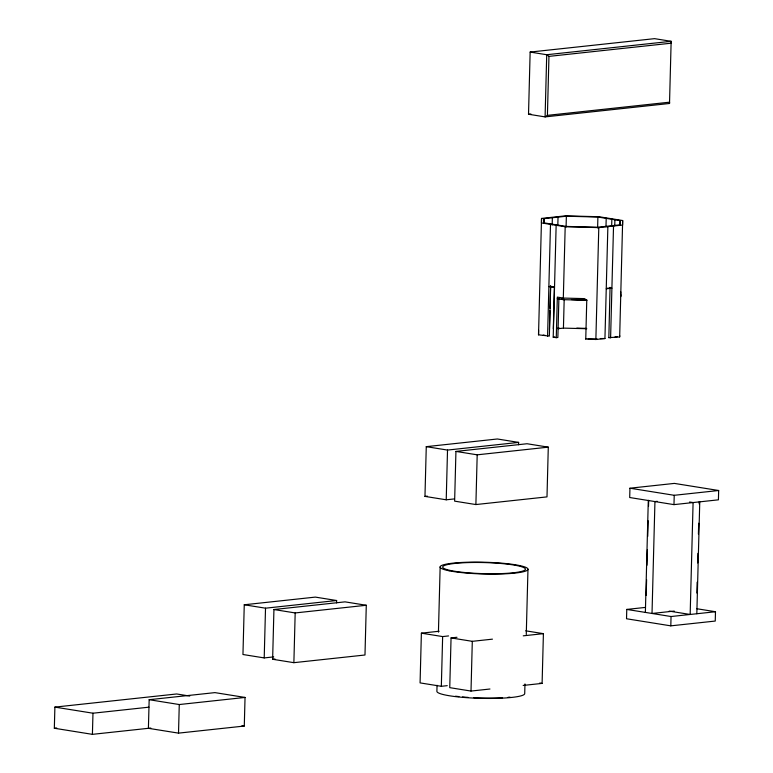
<?xml version="1.0" encoding="UTF-8"?>
<svg xmlns="http://www.w3.org/2000/svg" width="773" height="773" viewBox="0 0 773 773"><rect width="100%" height="100%" fill="white"/><g stroke="black" fill="none" stroke-linecap="round" stroke-linejoin="round"><path stroke-width="1.16" d="M553.478 286.812L550.656 286.358L549.352 336.091L538.53 334.835L538.588 330.332M541.525 218.43L541.467 222.933L565.189 226.731L598.795 227.61L622.603 225.04L622.661 220.527L598.94 216.73L565.334 215.86L541.525 218.43L538.53 334.835M544.028 218.633L543.97 222.856L566.232 226.421L597.761 227.243L620.101 224.837L620.149 220.605L597.896 217.039L566.367 216.218L544.028 218.633L543.902 223.445M607.868 226.624L604.94 338.526L595.867 339.511L585.76 338.912M557.294 298.707L563.275 299.663L586.775 300.272L571.411 299.538M610.061 287.363L608.834 337.637L619.675 336.941L619.695 335.579M620.796 291.865L620.709 296.61L620.758 294.716M150.803 728.05L92.412 734.35L54.332 728.243L54.893 707.111L176.65 693.97L189.743 696.067M92.412 734.35L92.973 713.208L148.957 707.169M149.16 699.71L148.406 728.311L178.515 733.133L244.287 726.04L245.041 697.439L214.923 692.618L149.16 699.71L179.268 704.541L245.041 697.439M178.515 733.133L179.268 704.541M336.555 602.882L336.613 600.515L315.355 597.104L244.258 604.776L242.954 654.509L264.211 657.92L273.69 656.895M264.211 657.92L265.516 608.187L336.613 600.515M272.627 659.263L273.932 609.53L345.029 601.858L366.286 605.269L364.982 655.002L293.875 662.674L272.627 659.263L274.995 659.011M293.875 662.674L295.18 612.941L366.286 605.269M439.161 631.241L421.382 633.164L420.077 682.897L441.335 686.308L447.258 685.661M454.514 498.904L446.224 499.802L424.966 496.392L426.271 446.659L497.368 438.987L518.625 442.398L518.557 444.765M437.045 685.274L436.89 691.304A43.926 5.884 1.5 0 0 480.729 698.338A43.926 5.884 1.5 0 0 524.712 693.584L524.973 683.931M438.436 632.159L440.146 566.976M441.335 686.308L442.639 636.575L448.562 635.928M446.224 499.802L447.519 450.07L518.625 442.398M456.978 637.281L451.055 637.918L449.751 687.651L471.008 691.062L489.966 689.014M455.935 451.413L454.63 501.146L475.888 504.556L546.994 496.884L548.289 447.152L527.041 443.741L455.935 451.413L477.192 454.824L548.289 447.152M471.008 691.062L472.303 641.329L492.449 639.155M475.888 504.556L477.192 454.824M669.515 103.476L671.148 41.307L546.724 54.728L545.091 116.897L547.41 115.361L669.553 102.191L669.515 103.476L545.091 116.897L528.519 114.24L530.143 52.071L654.567 38.65L671.148 41.307L671.099 43.201L548.956 56.381L546.724 54.728L530.143 52.071M526.268 634.44L527.969 569.247M547.41 115.361L548.956 56.381M547.574 336.284L550.502 224.383M549.439 329.636L549.932 310.688M549.99 308.321L550.579 285.817M552.183 224.904L552.366 217.735M523.147 685.438L542.105 683.39L543.409 633.657L525.698 630.816M553.323 328.738L554.415 287.295M558.889 298.484L557.864 337.453L556.27 337.675L553.217 337.183L556.145 225.281M557.806 225.494L558.029 217.116M556.27 337.675L557.333 297.112L563.314 298.069L584.543 298.62L586.775 300.272M563.275 299.663L565.189 226.731M557.98 328.709L563.43 328.119L564.193 299.248M566.078 227.049L566.367 216.218M585.75 339.241L586.775 299.934M597.616 227.871L597.896 217.039M595.867 339.511L598.795 227.61M605.984 226.74L606.206 218.373M611.656 226.45L611.849 219.271M610.602 337.917L613.53 226.016M614.748 225.745L614.902 219.764M620.023 225.387L620.149 220.605M619.675 336.941L622.661 220.527M645.484 607.404L626.768 609.424L626.526 618.758L670.809 625.85L715.247 621.057L715.489 611.733L696.85 608.738M629.947 488.198L629.705 497.522L673.979 504.624L718.417 499.831L718.668 490.507L674.385 483.405L629.947 488.198L674.23 495.3L718.668 490.507M645.368 612.409L648.296 500.508M646.199 595.336L646.605 579.692M646.982 565.256L647.397 549.613M647.735 536.375L648.151 520.731M648.528 506.296L648.682 500.276M670.809 625.85L671.051 616.525L715.489 611.733M673.979 504.624L674.23 495.3M696.86 593.036L697.14 582.204M697.652 562.957L697.903 553.333M698.405 534.075L698.686 523.244M699.188 503.996L699.256 501.59M696.831 613.743L699.758 501.841M528.519 114.24L530.906 113.989M550.656 286.358L548.878 286.551L554.521 287.45M607.298 288.203L611.907 288.184L606.245 288.793M557.246 328.312L559.304 328.09M553.217 337.183L554.995 336.999M597.007 338.912L588.021 338.97M600.283 338.555L604.94 338.526M608.834 337.637L610.757 337.424M614.989 336.97L617.163 336.738M424.966 496.392L427.334 496.14M657.282 501.319L654.944 501.571L652.016 613.472L674.23 611.076M523.263 635.831L543.409 633.657M54.332 728.243L56.719 727.992M576.803 328.129L586.407 328.38M563.43 328.119L586.794 328.728M561.169 298.851L563.266 299.19M543.216 335.105L545.39 335.453M426.271 446.659L447.519 450.07M689.593 501.996L693.091 502.556L690.163 614.467L669.186 611.105M626.768 609.424L671.051 616.525M244.258 604.776L265.516 608.187M273.932 609.53L295.18 612.941M421.382 633.164L442.639 636.575M451.055 637.918L472.303 641.329M539.747 683.013L542.105 683.39M241.968 725.663L244.287 726.04M54.893 707.111L92.973 713.208M509.996 697.13A41.365 5.546 1.5 0 1 508.045 697.323M502.566 697.719A41.365 5.546 1.5 0 1 473.82 697.729M468.138 697.401A41.365 5.546 1.5 0 1 462.476 696.946M458.92 696.589A41.365 5.546 1.5 0 1 455.548 696.193M451.2 570.638A41.365 5.546 1.5 0 0 522.239 571.228A41.365 5.546 1.5 0 0 478.729 562.473A41.365 5.546 1.5 0 0 451.2 570.638M449.171 570.793A43.926 5.884 1.5 0 0 524.596 571.421A43.926 5.884 1.5 0 0 478.4 562.126A43.926 5.884 1.5 0 0 449.171 570.793"/></g></svg>
